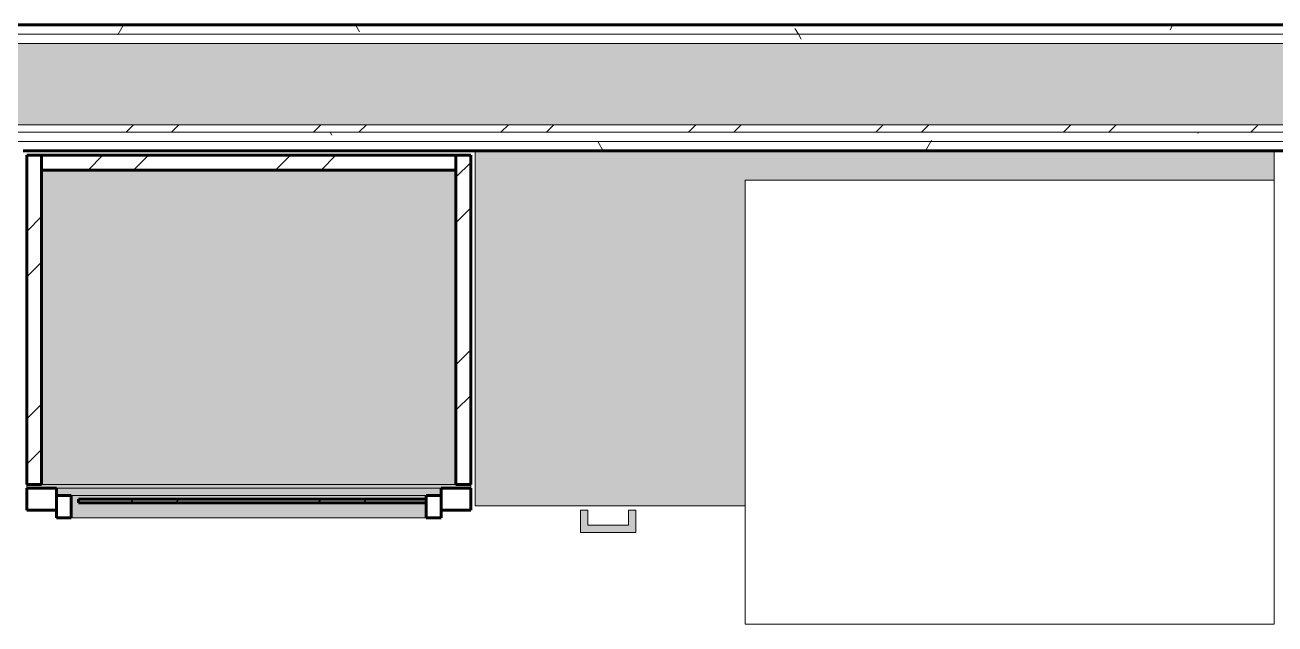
# Model space of a CAD drawing. Header units: inches. Extents: x -4110 to -1807, y 9775 to 11251.
# Drawn here: x -3765.6 to -3681.1, y 10513.9 to 10554.4 of the extents above; entities that cross this region are included whole.
import ezdxf

# ---------------------------------------------------------------- set-up
doc = ezdxf.new("R2010")
doc.units = ezdxf.units.IN
doc.header["$MEASUREMENT"] = 0
for name, color, linetype, lineweight in [('0-1', 7, 'Continuous', 5), ('0-2', 7, 'Continuous', 9), ('A-WALL', 113, 'Continuous', 18), ('A-WALL-2', 9, 'Continuous', 5), ('A-WALL-3', 113, 'Continuous', 5), ('A-WALL-5', 250, 'Continuous', 60), ('A-WALL-6', 10, 'Continuous', 18), ('A-WALL-7', 113, 'Continuous', 9), ('A-WALL-PATT-4', 111, 'Continuous', 9), ('I-WALL-5', 2, 'Continuous', 60), ('Q-CASE-1', 7, 'Continuous', 9), ('Q-CASE-2', 71, 'Continuous', 9), ('Q-SPCQ-1', 9, 'Continuous', 5), ('Q-SPCQ-2', 7, 'Continuous', 9)]:
    doc.layers.add(name, color=color, linetype=linetype, lineweight=lineweight)
pattern_1 = [(45, (0, 0), (-6.335677, 6.335677), []), (45, (0, 9.6), (-6.335677, 6.335677), [])]
pattern_2 = [(0, (0, 0), (20.48, 5.12), [0.845, -14.515, 0.845, -14.515, -81.92]), (0, (0, 0), (20.48, 5.12), [-30.72, 0.845, -29.875, 0.845, -14.515, -35.84]), (0, (0, 0), (20.48, 5.12), [-76.8, 0.845, -9.395, 0.845, -24.755]), (120, (7.68, 2.56), (-14.67405, 15.1762003), [0.845, -14.515, 0.845, -14.515, -81.92]), (120, (7.68, 2.56), (-14.67405, 15.1762003), [-30.72, 0.845, -29.875, 0.845, -14.515, -35.84]), (120, (7.68, 2.56), (-14.67405, 15.1762003), [-76.8, 0.845, -9.395, 0.845, -24.755]), (240, (10.24, 12.8), (-5.80595, -20.2962003), [0.845, -14.515, 0.845, -14.515, -81.92]), (240, (10.24, 12.8), (-5.80595, -20.2962003), [-30.72, 0.845, -29.875, 0.845, -14.515, -35.84]), (240, (10.24, 12.8), (-5.80595, -20.2962003), [-76.8, 0.845, -9.395, 0.845, -24.755])]

# ---------------------------------------------------------------- blocks, each defined once
blk = doc.blocks.new('Refrigerator_-_Side-by-Side_6047 - 36_ X 30_-345559-ENLARGED RCP - 1ST FLOOR PLAN - WEST')
at = {"layer": 'Q-SPCQ-2'}
for p, q in [((17.875, 14.422), (-17.875, 14.422)), ((-17.875, 14.422), (-17.875, -15.578)), ((17.875, -15.578), (17.875, 14.422)), ((-17.875, -15.578), (17.875, -15.578))]:
    blk.add_line(p, q, dxfattribs=at)
blk = doc.blocks.new('Base Cabinet 4 Drawer 254 - Base Cabinet 4 Drawer 254 18_-2556185-ENLARGED RCP - 1ST FLOOR PLAN - WEST')
at = {"layer": 'Q-CASE-2'}
blk.add_hatch(color=256, dxfattribs=at).paths.add_polyline_path([(2.613, -25.5), (2.613, -24), (2.113, -24), (2.113, -25.001), (-0.638, -25.001), (-0.638, -24), (-1.137, -24), (-1.137, -25.5)], flags=0)
at = {"layer": 'Q-CASE-1'}
for p, q in [((-0.638, -24), (-1.137, -24)), ((-1.137, -25.5), (-1.137, -24)), ((-0.638, -25.001), (-0.638, -24)), ((2.113, -25.001), (2.113, -24)), ((2.113, -24), (2.613, -24)), ((2.613, -24), (2.613, -25.5)), ((-0.638, -25.001), (2.113, -25.001)), ((2.613, -25.5), (-1.137, -25.5))]:
    blk.add_line(p, q, dxfattribs=at)
blk = doc.blocks.new('CTR - 1st Phase - Unit Layouts_rvt-1-ENLARGED RCP - 1ST FLOOR PLAN - WEST')
at = {"layer": 'A-WALL-2'}
for points in [[(-3736.474, 10523.377), (-3736.474, 10544.627), (-3764.474, 10544.627), (-3764.474, 10523.377), (-3740.817, 10523.377)], [(-3763.474, 10522.627), (-3737.474, 10522.627), (-3737.474, 10523.127), (-3763.474, 10523.127)], [(-3762.474, 10521.127), (-3738.474, 10521.127), (-3738.474, 10522.127), (-3761.974, 10522.127), (-3761.974, 10522.377), (-3738.474, 10522.377), (-3738.474, 10522.627), (-3762.474, 10522.627), (-3762.474, 10521.627)]]:
    blk.add_hatch(color=256, dxfattribs=at).paths.add_polyline_path(points, flags=0)
at = {"layer": 'A-WALL-3'}
blk.add_hatch(color=256, dxfattribs=at).paths.add_polyline_path([(-3723.977, 10521.939), (-3716.928, 10521.939), (-3716.928, 10543.939), (-3681.178, 10543.939), (-3681.178, 10545.939), (-3735.178, 10545.939), (-3735.178, 10521.939)], flags=0)
at = {"layer": 'A-WALL-7'}
h = blk.add_hatch(dxfattribs=at)
h.set_pattern_fill('FP_3', color=256, style=0, pattern_type=2)
h.set_pattern_definition(pattern_1)
h.paths.add_polyline_path([(-3765.474, 10523.377), (-3764.474, 10523.377), (-3764.474, 10545.627), (-3765.474, 10545.627), (-3765.474, 10523.449)], flags=0)
h.paths.add_polyline_path([(-3736.474, 10523.377), (-3735.474, 10523.377), (-3735.474, 10545.627), (-3736.474, 10545.627), (-3736.474, 10527.2)], flags=0)
h = blk.add_hatch(dxfattribs=at)
h.set_pattern_fill('FP_3', color=256, style=0, pattern_type=2)
h.set_pattern_definition(pattern_1)
h.paths.add_polyline_path([(-3764.474, 10544.627), (-3736.474, 10544.627), (-3736.474, 10545.627), (-3764.474, 10545.627)], flags=0)
h = blk.add_hatch(dxfattribs=at)
h.set_pattern_fill('FP_3', color=256, style=0, pattern_type=2)
h.set_pattern_definition(pattern_1)
h.paths.add_polyline_path([(-3757.657, 10522.127), (-3738.474, 10522.127), (-3738.474, 10522.377), (-3761.974, 10522.377), (-3761.974, 10522.127)], flags=0)
at = {"layer": 'Q-SPCQ-1'}
blk.add_hatch(color=256, dxfattribs=at).paths.add_polyline_path([(-3765.474, 10523.127), (-3735.474, 10523.127), (-3735.474, 10523.377), (-3765.474, 10523.377)], flags=0)
at = {"layer": 'A-WALL-5'}
for p, q in [((-3765.474, 10545.627), (-3764.474, 10545.627)), ((-3765.474, 10523.377), (-3765.474, 10545.627)), ((-3764.474, 10545.627), (-3736.474, 10545.627)), ((-3764.474, 10544.627), (-3764.474, 10545.627)), ((-3764.474, 10545.627), (-3764.474, 10523.377)), ((-3736.474, 10545.627), (-3736.474, 10544.627)), ((-3736.474, 10545.627), (-3735.474, 10545.627)), ((-3736.474, 10523.377), (-3736.474, 10545.627)), ((-3735.474, 10545.627), (-3735.474, 10523.377)), ((-3736.474, 10544.627), (-3764.474, 10544.627)), ((-3764.474, 10523.377), (-3765.474, 10523.377)), ((-3765.474, 10521.627), (-3765.474, 10523.127)), ((-3765.474, 10523.127), (-3763.474, 10523.127)), ((-3763.474, 10523.127), (-3763.474, 10521.627)), ((-3737.474, 10521.627), (-3737.474, 10523.127)), ((-3737.474, 10523.127), (-3735.474, 10523.127)), ((-3735.474, 10523.377), (-3736.474, 10523.377)), ((-3735.474, 10523.127), (-3735.474, 10521.627)), ((-3763.474, 10521.127), (-3763.474, 10522.627)), ((-3763.474, 10522.627), (-3762.474, 10522.627)), ((-3762.474, 10522.627), (-3762.474, 10521.127)), ((-3761.974, 10522.127), (-3761.974, 10522.377)), ((-3761.974, 10522.377), (-3738.474, 10522.377)), ((-3738.474, 10522.127), (-3761.974, 10522.127)), ((-3738.474, 10521.127), (-3738.474, 10522.627)), ((-3738.474, 10522.627), (-3737.474, 10522.627)), ((-3738.474, 10522.377), (-3738.474, 10522.127)), ((-3737.474, 10522.627), (-3737.474, 10521.127)), ((-3763.474, 10521.627), (-3765.474, 10521.627)), ((-3735.474, 10521.627), (-3737.474, 10521.627)), ((-3762.474, 10521.127), (-3763.474, 10521.127)), ((-3737.474, 10521.127), (-3738.474, 10521.127))]:
    blk.add_line(p, q, dxfattribs=at)
at = {"layer": 'A-WALL-6'}
for p, q in [((-3737.474, 10523.127), (-3763.474, 10523.127)), ((-3738.474, 10522.627), (-3762.474, 10522.627)), ((-3762.474, 10521.127), (-3738.474, 10521.127))]:
    blk.add_line(p, q, dxfattribs=at)
at = {"layer": 'A-WALL-7'}
for p, q in [((-3735.178, 10521.939), (-3735.178, 10545.939)), ((-3681.178, 10545.939), (-3681.178, 10543.939)), ((-3716.928, 10521.939), (-3735.178, 10521.939))]:
    blk.add_line(p, q, dxfattribs=at)
at = {"layer": 'Q-SPCQ-2'}
for p, q in [((-3765.474, 10523.127), (-3765.474, 10523.377)), ((-3736.474, 10523.377), (-3764.474, 10523.377)), ((-3735.474, 10523.127), (-3735.474, 10523.377))]:
    blk.add_line(p, q, dxfattribs=at)
at = {"layer": '0-2'}
for name, p in [('Refrigerator_-_Side-by-Side_6047 - 36_ X 30_-345559-ENLARGED RCP - 1ST FLOOR PLAN - WEST', (-3699.053, 10529.517)), ('Base Cabinet 4 Drawer 254 - Base Cabinet 4 Drawer 254 18_-2556185-ENLARGED RCP - 1ST FLOOR PLAN - WEST', (-3726.915, 10545.627))]:
    blk.add_blockref(name, p, dxfattribs=at)

msp = doc.modelspace()

# ---------------------------------------------------------------- hatches: boundary and pattern name
at = {"layer": 'A-WALL-PATT-4'}
h = msp.add_hatch(dxfattribs=at)
h.set_pattern_fill('FP_1', color=256, style=0, pattern_type=2)
h.set_pattern_definition(pattern_2)
h.paths.add_polyline_path([(-3823.824, 10553.814), (-3487.299, 10553.814), (-3487.299, 10554.439), (-3823.824, 10554.439)], flags=0)
h = msp.add_hatch(dxfattribs=at)
h.set_pattern_fill('FP_1', color=256, style=0, pattern_type=2)
h.set_pattern_definition(pattern_2)
h.paths.add_polyline_path([(-3823.824, 10553.189), (-3487.299, 10553.189), (-3487.299, 10553.814), (-3823.824, 10553.814)], flags=0)
h = msp.add_hatch(dxfattribs=at)
h.set_pattern_fill('FP_2', color=256, style=0, pattern_type=2)
h.set_pattern_definition([(161.57, (0.32, 0.32), (-2.560496185, -0.000537386), [0, -18.214, 2.022, 0]), (18.43, (-0.32, 0.32), (-2.560496185, 0.000537386), [0, -18.214, 2.022, 0]), (108.43, (0.32, 0.32), (1.27922091, -6.400876726), [6.07, -14.166]), (71.57, (-0.32, 0.32), (1.27922091, 6.400876726), [6.07, -14.166])])
h.paths.add_polyline_path([(-3538.739, 10547.689), (-3486.674, 10547.689), (-3486.674, 10553.189), (-3823.824, 10553.189), (-3823.824, 10547.689), (-3552.576, 10547.689)], flags=0)
h = msp.add_hatch(dxfattribs=at)
h.set_pattern_fill('FP_3', color=256, style=0, pattern_type=2)
h.set_pattern_definition(pattern_1)
h.paths.add_polyline_path([(-3486.674, 10547.189), (-3486.674, 10547.689), (-3823.824, 10547.689), (-3823.824, 10547.189), (-3486.702, 10547.189)], flags=0)
h = msp.add_hatch(dxfattribs=at)
h.set_pattern_fill('FP_1', color=256, style=0, pattern_type=2)
h.set_pattern_definition(pattern_2)
h.paths.add_polyline_path([(-3486.709, 10546.564), (-3486.674, 10546.564), (-3486.674, 10547.189), (-3823.824, 10547.189), (-3823.824, 10546.564), (-3487.294, 10546.564)], flags=0)
h = msp.add_hatch(dxfattribs=at)
h.set_pattern_fill('FP_1', color=256, style=0, pattern_type=2)
h.set_pattern_definition(pattern_2)
h.paths.add_polyline_path([(-3823.824, 10545.939), (-3789.724, 10545.939), (-3789.724, 10546.252), (-3765.724, 10546.252), (-3765.724, 10545.939), (-3487.299, 10545.939), (-3487.299, 10546.564), (-3823.824, 10546.564)], flags=0)

# ---------------------------------------------------------------- linework, layer by layer
at = {"layer": 'A-WALL'}
for p, q in [((-3823.824, 10553.814), (-3487.299, 10553.814)), ((-3823.824, 10553.189), (-3486.674, 10553.189)), ((-3823.824, 10547.689), (-3486.674, 10547.689)), ((-3823.824, 10547.189), (-3486.674, 10547.189)), ((-3823.824, 10546.564), (-3486.674, 10546.564))]:
    msp.add_line(p, q, dxfattribs=at)
at = {"layer": 'I-WALL-5'}
for p, q in [((-3823.824, 10554.439), (-3487.299, 10554.439)), ((-3487.299, 10545.939), (-3765.724, 10545.939))]:
    msp.add_line(p, q, dxfattribs=at)

# ---------------------------------------------------------------- block references
at = {"layer": '0-1'}
msp.add_blockref('CTR - 1st Phase - Unit Layouts_rvt-1-ENLARGED RCP - 1ST FLOOR PLAN - WEST', (0, 0), dxfattribs=at)

doc.saveas('drawing.dxf')
